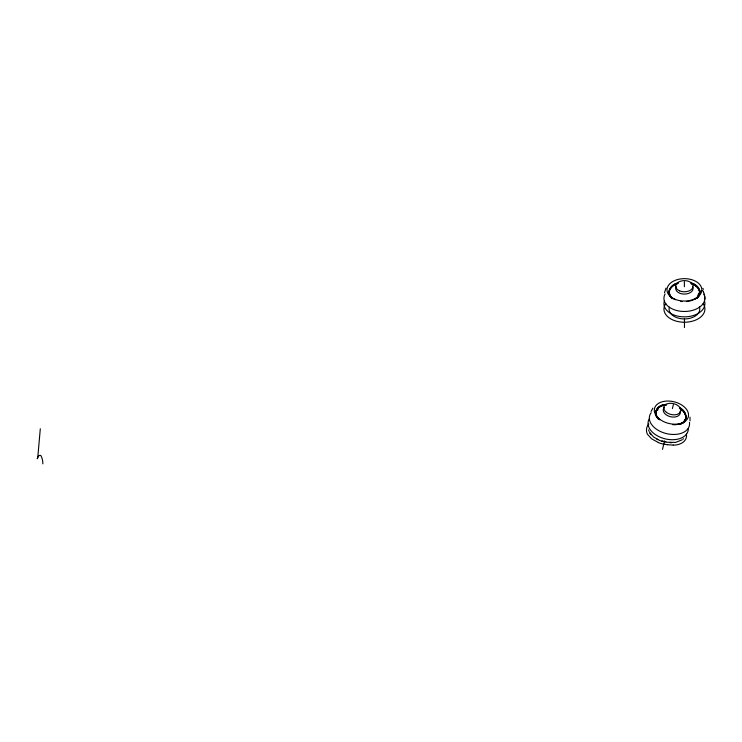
<?xml version="1.0" encoding="UTF-8"?>
<svg xmlns="http://www.w3.org/2000/svg" width="742" height="742" viewBox="0 0 742 742"><rect width="100%" height="100%" fill="white"/><g stroke="black" fill="none" stroke-linecap="round" stroke-linejoin="round"><path stroke-width="1.11" d="M690.06 420.816L689.986 417.097M37.1 458.788L37.731 457.953L40.3 428.793M664.489 292.784L665.964 288.119M662.504 449.355L664.535 440.98M672.41 408.564L673.365 404.65M651.059 411.485L652.858 408.137M698.241 296.865C702.516 291.43 696.831 284.538 691.071 283.694M648.823 423.97L648.378 424.554A19.876 12.864 0.3 0 0 646.672 428.134L646.486 430.573A19.876 12.744 -1.1 0 0 647.451 434.246L651.689 438.893L658.349 442.464M698.797 294.286L699.734 292.348C700.467 290.419 703.101 289.584 703.453 291.903M696.673 298.321L697.517 297.57M682.955 439.153L683.456 438.717M697.536 295.288L698.259 294.732M681.926 423.469C688.724 420.148 685.534 411.105 679.922 408.388M682.195 439.793L675.535 442.418L666.001 442.204M671.176 297.421C665.741 292.144 671.918 284.501 677.938 283.49M674.172 285.243L676.741 284.047M694.633 299.314C703.425 295.77 699.177 284.177 691.071 283.064M679.793 424.136C688.242 422.319 687.148 410.966 679.978 408.156M677.938 283.156C670.61 283.926 665.259 294.277 672.948 298.553M665.964 404.538C657.625 403.945 651.764 414.695 659.657 419.749M673.152 445.098C679.496 445.46 687.927 441.509 686.387 433.977M665.815 405.151C658.979 404.362 652.153 412.654 657.811 418.34M671.649 442.714L670.082 442.677M667.587 444.773L663.867 444.115M661.957 441.23L663.283 441.611M659.388 440.312L653.554 437.01L649.602 432.391M656.763 439.078L657.968 439.681M695.857 286.004L696.859 286.802M671.093 297.533L669.822 295.715M702.906 288.286L703.351 289.352M649.167 431.464L648.601 429.887M704.863 299.026L704.761 297.023A28.957 22.149 5 0 0 703.453 291.903M42.851 463.852L42.758 461.849A28.957 22.149 5 0 0 41.441 456.729C41.079 454.429 38.473 455.236 37.731 457.174L37.731 457.953M684.384 281.682L684.393 286.727M684.449 318.949L684.467 327.537M689.476 422.328A20.47 13.096 13.7 0 1 666.103 433.523A20.47 13.096 13.7 0 1 651.188 412.691M659.536 440.433A15.294 9.841 1.3 0 0 665.973 441.675A15.294 9.85 2 0 1 662.096 441.156M688.279 428.486A20.479 13.106 13.7 0 1 665.11 438.847A20.479 13.106 13.7 0 1 649.139 419.045M699.391 306.808A15.359 9.869 -0.1 0 1 684.662 318.939A15.359 9.869 -0.1 0 1 669.377 307.123M663.83 444.254A19.607 9.729 12.2 0 1 658.247 442.566M673.087 444.987A19.515 9.34 12.5 0 1 667.568 444.662M704.399 300.76A20.479 13.161 -0.1 0 1 684.245 316.853A20.479 13.161 -0.1 0 1 664.526 300.584M703.128 303.673A20.479 13.161 -0.1 0 1 684.3 322.232A20.479 13.161 -0.1 0 1 665.843 303.552M679.663 408.452A15.359 9.832 13.7 0 1 680.831 424.155M658.191 419.045A15.359 9.832 13.7 0 1 666.325 405.113M679.941 407.748A15.359 9.832 13.7 0 1 685.58 419.1A15.359 9.832 13.7 0 1 672.855 424.702M659.694 419.592A15.359 9.832 13.7 0 1 666.223 404.371M684.903 419.536A14.729 9.423 13.7 0 1 682.223 423.45M656.828 417.208A14.729 9.423 13.7 0 1 656.253 412.71M657.44 410.243A14.729 9.423 13.7 0 1 658.117 409.491M703.852 294.138A20.479 13.161 -0.1 0 1 684.263 311.473A20.479 13.161 -0.1 0 1 665.073 293.999M691.563 283.852A15.359 9.869 -0.1 0 1 696.766 298.442M672.243 298.636A15.359 9.869 -0.1 0 1 676.843 284.01M690.858 282.841A15.359 9.869 -0.1 0 1 699.585 293.303A15.359 9.869 -0.1 0 1 686.341 301.604M682.158 301.577A15.359 9.869 -0.1 0 1 680.757 301.4M675.285 299.768A15.359 9.869 -0.1 0 1 678.132 282.804M699.122 293.118A14.729 9.47 -0.1 0 1 698.315 296.55M670.963 297.329A14.729 9.47 -0.1 0 1 669.692 293.776M680.08 411.244A8.691 5.565 13.7 0 1 670.416 416.716A8.691 5.565 13.7 0 1 664.396 407.404M692.638 286.746A8.691 5.584 -0.1 0 1 684.337 294.101A8.691 5.584 -0.1 0 1 676.194 286.69M651.086 434.617L650.14 433.3L651.086 434.617M659.582 419.137A17.418 11.149 13.7 0 0 688.066 417.644A17.418 11.149 13.7 0 0 666.641 401.06A17.418 11.149 13.7 0 0 659.582 419.137M674.849 299.221A17.418 11.195 -0.1 0 0 701.793 290.465A17.418 11.195 -0.1 0 0 676.556 279.855A17.418 11.195 -0.1 0 0 674.849 299.221M666.381 412.32A8.691 5.565 13.7 0 0 680.59 411.569A8.691 5.565 13.7 0 0 669.905 403.296A8.691 5.565 13.7 0 0 666.381 412.32M679.635 290.883A8.691 5.584 -0.1 0 0 693.065 286.514A8.691 5.584 -0.1 0 0 680.479 281.218A8.691 5.584 -0.1 0 0 679.635 290.883"/></g></svg>
